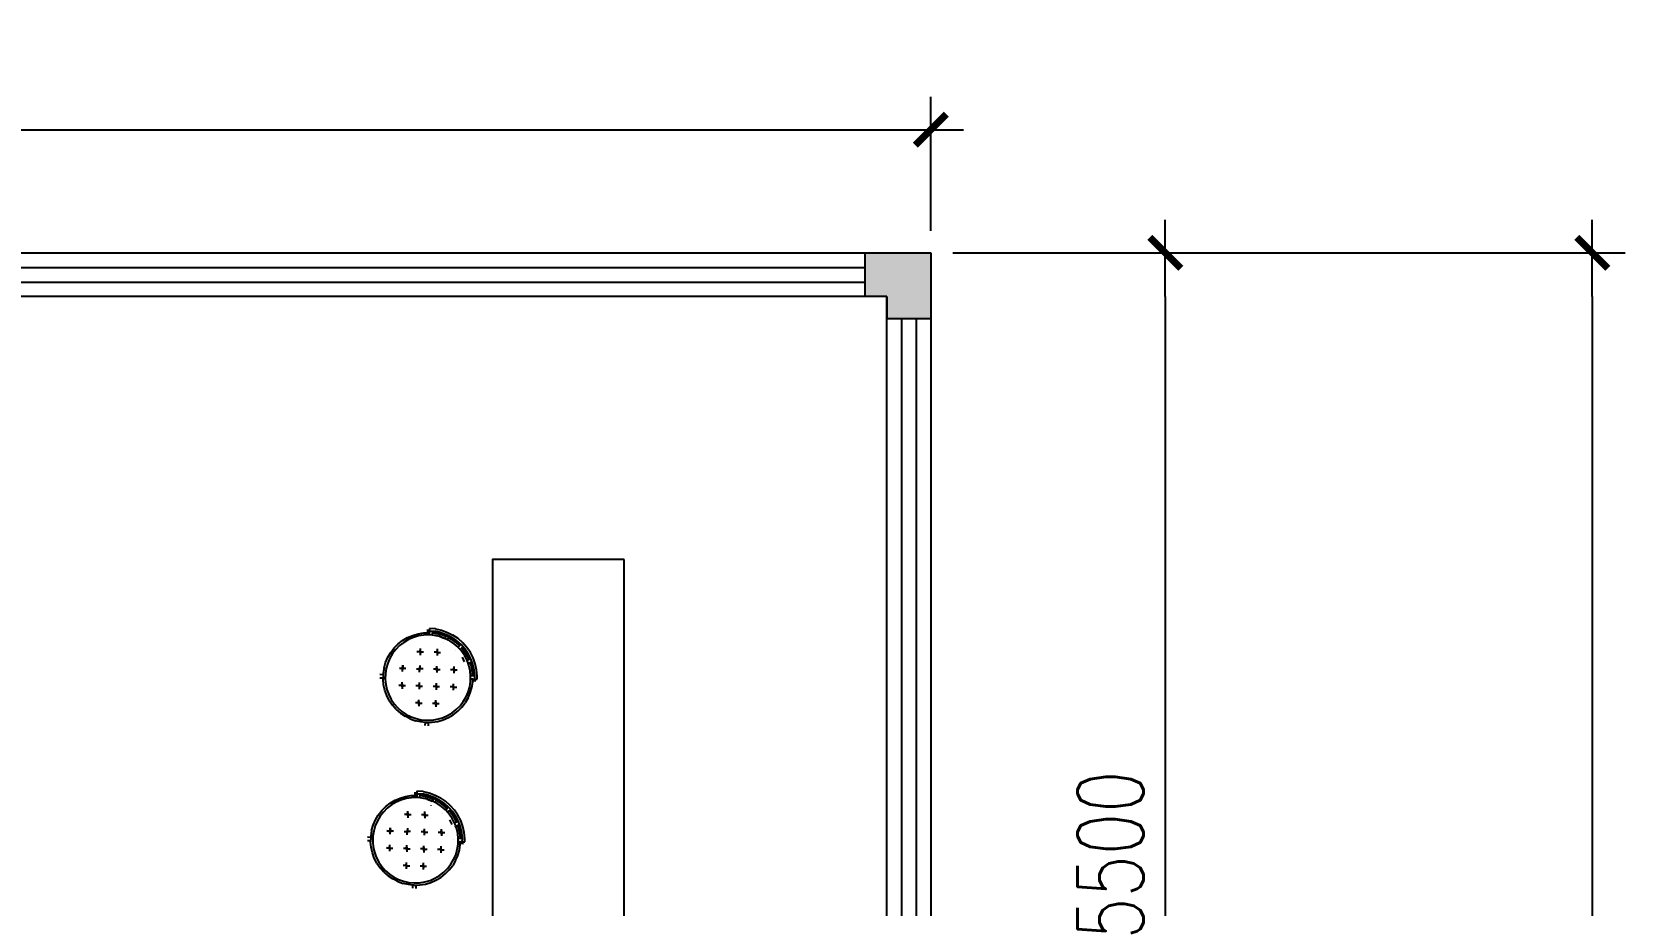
# Model space of a CAD drawing. Header units: millimetres. Extents: x -1966 to 205283, y -140015 to 7000.
# Drawn here: x 130923 to 138195, y -14818 to -10830 of the extents above; entities that cross this region are included whole.
import ezdxf

# ---------------------------------------------------------------- set-up
doc = ezdxf.new("R2010")
doc.units = ezdxf.units.MM
doc.header["$LTSCALE"] = 1000
doc.layers.add('草图平面 03', color=7, linetype='Continuous')
doc.styles.add('.WA_Romans', font='romans.shx', dxfattribs={"width": 0.75})
doc.dimstyles.new('ID-100', dxfattribs={"dimscale": 100, "dimtxt": 3, "dimasz": 2, "dimexe": 1.5, "dimexo": 1, "dimgap": 1, "dimtad": 1, "dimtoh": 1, "dimdec": 0, "dimzin": 3, "dimdsep": 46, "dimtxsty": '.WA_Romans', "dimblk": 'ID_tick', "dimcen": 0, "dimdle": 1.5, "dimclrd": 8, "dimclre": 8, "dimclrt": 256, "dimadec": 0, "dimazin": 0, "dimtfac": 0.075, "dimtdec": 0, "dimtix": 1, "dimtmove": 2, "dimatfit": 1, "dimfxl": 1, "dimtolj": 1, "dimtzin": 0, "dimlwd": -1, "dimlwe": -1, "dimarcsym": 0})

# ---------------------------------------------------------------- blocks, each defined once
blk = doc.blocks.new('ID_tick')
at = {"color": 0, "linetype": 'ByBlock'}
blk.add_line((-1, 0), (0.75, 0), dxfattribs=at)
blk.add_lwpolyline([(-0.354, -0.354, 0.16, 0.16, 0), (0.354, 0.354, 0.127, 0.127, 0)], format="xyseb", dxfattribs=at)
blk = doc.blocks.new('*D35')
at = {"color": 8, "transparency": 16777216}
for p, q in [((123325.8, -11739.3), (123325.8, -11127.1)), ((135025.8, -11739.3), (135025.8, -11127.1)), ((123525.8, -11277.1), (134825.8, -11277.1))]:
    blk.add_line(p, q, dxfattribs=at)
at = {"layer": 'Defpoints', "color": 0, "transparency": 16777216}
for p in [(135025.8, -11277.1), (123325.8, -11839.3), (135025.8, -11839.3)]:
    blk.add_point(p, dxfattribs=at)
at = {"color": 8, "transparency": 16777216, "xscale": 200, "yscale": 200, "zscale": 200, "rotation": 180}
blk.add_blockref('ID_tick', (123325.8, -11277.1), dxfattribs=at)
at = {"color": 8, "transparency": 16777216, "xscale": 200, "yscale": 200, "zscale": 200}
blk.add_blockref('ID_tick', (135025.8, -11277.1), dxfattribs=at)
at = {"transparency": 16777216, "insert": (129175.8, -11027.1), "char_height": 300, "attachment_point": 5, "style": '.WA_Romans'}
blk.add_mtext('\\A1;11700', dxfattribs=at)
blk = doc.blocks.new('*D36')
at = {"color": 8, "transparency": 16777216}
for p, q in [((135125.8, -11839.3), (138194.7, -11839.3)), ((138044.7, -12039.3), (138044.7, -25839.3)), ((135125.8, -26039.3), (138194.7, -26039.3))]:
    blk.add_line(p, q, dxfattribs=at)
at = {"layer": 'Defpoints', "color": 0, "transparency": 16777216}
for p in [(135025.8, -11839.3), (135025.8, -26039.3), (138044.7, -26039.3)]:
    blk.add_point(p, dxfattribs=at)
at = {"color": 8, "transparency": 16777216, "xscale": 200, "yscale": 200, "zscale": 200}
for p, rotation in [((138044.7, -11839.3), 90), ((138044.7, -26039.3), 270)]:
    blk.add_blockref('ID_tick', p, dxfattribs=dict(at, rotation=rotation))
at = {"transparency": 16777216, "insert": (137794.7, -18939.3), "char_height": 300, "attachment_point": 5, "rotation": 90, "style": '.WA_Romans'}
blk.add_mtext('\\A1;14200', dxfattribs=at)
blk = doc.blocks.new('*D43')
at = {"color": 8, "transparency": 16777216}
for p, q in [((135125.8, -11839.3), (136246, -11839.3)), ((136096, -12039.3), (136096, -17139.3)), ((135125.8, -17339.3), (136246, -17339.3))]:
    blk.add_line(p, q, dxfattribs=at)
at = {"layer": 'Defpoints', "color": 0, "transparency": 16777216}
for p in [(135025.8, -11839.3), (135025.8, -17339.3), (136096, -17339.3)]:
    blk.add_point(p, dxfattribs=at)
at = {"color": 8, "transparency": 16777216, "xscale": 200, "yscale": 200, "zscale": 200}
for p, rotation in [((136096, -11839.3), 90), ((136096, -17339.3), 270)]:
    blk.add_blockref('ID_tick', p, dxfattribs=dict(at, rotation=rotation))
at = {"transparency": 16777216, "insert": (135846, -14589.3), "char_height": 300, "attachment_point": 5, "rotation": 90, "style": '.WA_Romans'}
blk.add_mtext('\\A1;5500', dxfattribs=at)

msp = doc.modelspace()

# ---------------------------------------------------------------- hatches: boundary and pattern name
h = msp.add_hatch()
h.set_pattern_fill('ANGLE', color=256)
h.set_pattern_definition([(0, (9325.0154, 0), (0, 3.4925), [2.54, -0.9525]), (90, (9325.0154, 0), (-3.4925, 2e-16), [2.54, -0.9525])])
h.paths.add_polyline_path([(123206.5, -24253.5), (122249, -22238.5), (122120.2, -22433.5), (123025.8, -24339.3), (123833.6, -26039.3), (124060, -26039.3), (124060, -25839.3), (123960, -25839.3)])
h.paths.add_polyline_path([(125598.4, -17339.3), (130625.8, -17339.3), (130625.8, -17139.5), (125270.3, -17139.3, -0.296365), (125075.4, -20839.3), (125319.2, -20839.3), (127525.8, -20839.3), (127525.8, -20639.3), (125443.5, -20639.3, 0.242962)])
h.paths.add_polyline_path([(129125.8, -20639.3), (128425.8, -20639.3), (128425.8, -20839.3), (128925.8, -20839.3), (128925.8, -20939.3), (129125.8, -20939.3)])
h.paths.add_polyline_path([(135025.8, -17039.3), (134825.8, -17039.3), (134825.8, -17139.3), (133685.8, -17139.3), (133685.8, -17199.3), (133625.8, -17199.3), (133625.8, -17139.3), (131525.8, -17139.3), (131525.8, -17339.3), (135025.8, -17339.3)])
h.paths.add_polyline_path([(120990.7, -15281.6), (123425.7, -12039.3), (123325.8, -11839.3), (120307.4, -15858.4), (120363.5, -15941.2), (120419.5, -16024, -0.002425), (120446.9, -16005.7)])
h.paths.add_polyline_path([(123525.7, -11839.3), (123425.7, -11839.3), (123325.8, -11839.3), (123425.7, -12039.3), (123525.7, -12039.3)])
h.paths.add_polyline_path([(135025.8, -11839.3), (134725.8, -11839.3), (134725.8, -12039.3), (134825.8, -12039.3), (134825.8, -12139.3), (135025.8, -12139.3)])

# ---------------------------------------------------------------- linework, layer by layer
for p, q in [((134725.8, -12039.3), (134725.8, -11839.3)), ((134825.8, -12039.3), (134725.8, -12039.3)), ((134825.8, -12039.3), (134825.8, -12139.3)), ((134825.8, -12139.3), (135025.8, -12139.3)), ((132615.6, -13609.4), (132637.7, -13596.3)), ((132637.7, -13596.3), (132661.3, -13586)), ((132664.7, -13595.4), (132642.3, -13605.2)), ((132661.3, -13586), (132686, -13578.8)), ((132688.2, -13588.6), (132664.7, -13595.4)), ((132686, -13578.8), (132711.5, -13574.8)), ((132712.4, -13584.7), (132688.2, -13588.6)), ((132711.5, -13574.8), (132730, -13574.2)), ((132736.9, -13583.9), (132712.4, -13584.7)), ((132730, -13574.2), (132730, -13559.5)), ((132730, -13574.2), (132730.3, -13574.2)), ((132730.3, -13574.2), (132731, -13574.1)), ((132731, -13574.1), (132732.1, -13574.1)), ((132732.1, -13574.1), (132733.5, -13574)), ((132733.5, -13574), (132735, -13574)), ((132735, -13574), (132737.2, -13573.9)), ((132737.2, -13573.9), (132736.9, -13583.9)), ((132750.4, -13585.2), (132736.9, -13583.9)), ((132737.4, -13568.8), (132737.2, -13573.9)), ((132737.5, -13564.9), (132737.4, -13568.8)), ((132751.9, -13570.2), (132737.4, -13568.8)), ((132737.8, -13553.9), (132737.5, -13564.9)), ((132737.5, -13564.9), (132764.2, -13567.4)), ((132765.9, -13556.6), (132737.8, -13553.9)), ((132750.4, -13585.2), (132751.4, -13575.3)), ((132761.3, -13586.2), (132750.4, -13585.2)), ((132751.9, -13570.2), (132751.4, -13575.3)), ((132762.8, -13576.3), (132751.4, -13575.3)), ((132763.6, -13571.2), (132751.9, -13570.2)), ((132785.2, -13591.5), (132761.3, -13586.2)), ((132762.8, -13576.3), (132788, -13581.9)), ((132763.6, -13571.2), (132789.4, -13577)), ((132790.5, -13573.2), (132764.2, -13567.4)), ((132765.9, -13556.6), (132793.5, -13562.7)), ((132807.7, -13601.1), (132784.8, -13592.9)), ((132807.9, -13599.7), (132785.2, -13591.5)), ((132811.9, -13590.5), (132788, -13581.9)), ((132789.4, -13577), (132813.9, -13585.7)), ((132790.5, -13573.2), (132815.8, -13582.3)), ((132793.5, -13562.7), (132820.1, -13572.2)), ((132811.9, -13590.5), (132807.9, -13599.7)), ((132813.9, -13585.7), (132811.9, -13590.5)), ((132813.9, -13585.7), (132814.2, -13585.9)), ((132814.2, -13585.9), (132827, -13592.3)), ((132815.8, -13582.3), (132839.7, -13594.5)), ((132820.1, -13572.2), (132845.3, -13585)), ((132820.1, -13605.8), (132824.6, -13596.9)), ((132824.6, -13596.9), (132827, -13592.3)), ((132835.1, -13602.3), (132824.6, -13596.9)), ((132827, -13592.3), (132837.8, -13597.8)), ((132862, -13609.6), (132839.7, -13594.5)), ((132868.7, -13600.9), (132845.3, -13585)), ((132548.2, -13686), (132561.3, -13663.8)), ((132569.6, -13669.4), (132557.2, -13690.5)), ((132561.3, -13663.8), (132577.1, -13643.5)), ((132584.6, -13650.1), (132569.6, -13669.4)), ((132577.1, -13643.5), (132595.3, -13625.2)), ((132601.9, -13632.7), (132584.6, -13650.1)), ((132595.3, -13625.2), (132615.6, -13609.4)), ((132621.2, -13617.7), (132601.9, -13632.7)), ((132642.3, -13605.2), (132621.2, -13617.7)), ((132681.3, -13660.3), (132680.9, -13660.3)), ((132681.3, -13660.3), (132695, -13659.7)), ((132694.9, -13661.7), (132681.3, -13660.3)), ((132694.9, -13661.7), (132695.5, -13675.7)), ((132695, -13659.7), (132696.4, -13646.1)), ((132696.9, -13661.8), (132695.5, -13675.7)), ((132696.4, -13646.1), (132696.4, -13645.7)), ((132697, -13659.8), (132696.4, -13646.1)), ((132696.9, -13661.8), (132710.6, -13661.2)), ((132697, -13659.8), (132710.6, -13661.2)), ((132710.6, -13661.2), (132710.9, -13661.2)), ((132759.3, -13662.6), (132758.9, -13662.6)), ((132772.9, -13662), (132759.3, -13662.6)), ((132772.9, -13664), (132759.3, -13662.6)), ((132772.9, -13662), (132774.3, -13648.4)), ((132772.9, -13664), (132773.5, -13677.7)), ((132774.9, -13664.1), (132773.5, -13677.7)), ((132774.3, -13648.4), (132774.4, -13648.1)), ((132774.9, -13662.1), (132774.3, -13648.4)), ((132774.9, -13662.1), (132788.6, -13663.5)), ((132774.9, -13664.1), (132788.6, -13663.5)), ((132788.6, -13663.5), (132788.9, -13663.5)), ((132800.9, -13619.2), (132800.9, -13619.3)), ((132808.2, -13599.8), (132807.9, -13599.7)), ((132820.1, -13605.8), (132808.2, -13599.8)), ((132830.1, -13610.9), (132820.1, -13605.8)), ((132850.3, -13624.6), (132830.1, -13610.9)), ((132856.5, -13616.7), (132835.1, -13602.3)), ((132837.8, -13597.8), (132859.6, -13612.6)), ((132868.2, -13640.3), (132850.3, -13624.6)), ((132854.5, -13655.9), (132854.5, -13656)), ((132875.2, -13633.2), (132856.5, -13616.7)), ((132859.6, -13612.6), (132878.9, -13629.6)), ((132882.2, -13627.3), (132862, -13609.6)), ((132875.2, -13633.2), (132868.2, -13640.3)), ((132868.7, -13640.8), (132868.2, -13640.3)), ((132889.9, -13619.5), (132868.7, -13600.9)), ((132877.3, -13650.5), (132868.7, -13640.8)), ((132878.9, -13629.6), (132875.2, -13633.2)), ((132877.3, -13650.5), (132884.8, -13643.9)), ((132884.9, -13659.1), (132877.3, -13650.5)), ((132900, -13647.5), (132882.2, -13627.3)), ((132884.8, -13643.9), (132888.6, -13640.5)), ((132892.8, -13653), (132884.8, -13643.9)), ((132898.7, -13679.4), (132884.9, -13659.1)), ((132888.6, -13640.5), (132896.9, -13649.8)), ((132908.6, -13640.7), (132889.9, -13619.5)), ((132907.3, -13674.3), (132892.8, -13653)), ((132896.9, -13649.8), (132911.8, -13671.6)), ((132915.1, -13669.7), (132900, -13647.5)), ((132924.5, -13664.1), (132908.6, -13640.7)), ((132927.3, -13693.6), (132915.1, -13669.7)), ((132937.4, -13689.2), (132924.5, -13664.1)), ((132530.9, -13734.4), (132526.9, -13759.8)), ((132530.9, -13734.4), (132538, -13709.6)), ((132540.7, -13736.5), (132536.8, -13760.7)), ((132538, -13709.6), (132548.2, -13686)), ((132547.5, -13713), (132540.7, -13736.5)), ((132557.2, -13690.5), (132547.5, -13713)), ((132600.6, -13735.9), (132601, -13735.9)), ((132601, -13735.9), (132614.7, -13735.3)), ((132614.6, -13737.3), (132601, -13735.9)), ((132615.2, -13751), (132614.6, -13737.3)), ((132614.7, -13735.3), (132616.1, -13721.7)), ((132615.2, -13751), (132616.6, -13737.4)), ((132616.1, -13721.3), (132616.1, -13721.7)), ((132616.1, -13721.7), (132616.7, -13735.4)), ((132630.3, -13736.8), (132616.6, -13737.4)), ((132616.7, -13735.4), (132630.3, -13736.8)), ((132630.3, -13736.8), (132630.6, -13736.8)), ((132678.6, -13738.2), (132678.9, -13738.2)), ((132678.9, -13738.2), (132692.6, -13737.7)), ((132678.9, -13738.2), (132692.6, -13739.7)), ((132694, -13724), (132692.6, -13737.7)), ((132693.1, -13753.3), (132692.6, -13739.7)), ((132693.1, -13753.3), (132694.6, -13739.7)), ((132694, -13724), (132694, -13723.7)), ((132694, -13724), (132694.6, -13737.7)), ((132708.2, -13739.1), (132694.6, -13737.7)), ((132708.2, -13739.1), (132694.6, -13739.7)), ((132708.6, -13739.1), (132708.2, -13739.1)), ((132756.9, -13740.6), (132756.6, -13740.6)), ((132770.6, -13740), (132756.9, -13740.6)), ((132770.5, -13742), (132756.9, -13740.6)), ((132770.5, -13742), (132771.1, -13755.7)), ((132770.6, -13740), (132772, -13726.4)), ((132772.5, -13742.1), (132771.1, -13755.7)), ((132772, -13726.4), (132772, -13726)), ((132772.6, -13740.1), (132772, -13726.4)), ((132772.5, -13742.1), (132786.2, -13741.5)), ((132772.6, -13740.1), (132786.2, -13741.5)), ((132773.5, -13677.7), (132773.5, -13678.1)), ((132786.2, -13741.5), (132786.5, -13741.5)), ((132848.5, -13742.4), (132834.9, -13743)), ((132848.5, -13742.4), (132850, -13728.7)), ((132850, -13728.7), (132850, -13728.4)), ((132850.5, -13742.4), (132850, -13728.7)), ((132850.5, -13742.4), (132864.2, -13743.8)), ((132898.5, -13706.1), (132888.1, -13685.7)), ((132890.9, -13709.7), (132890.9, -13709.7)), ((132909.4, -13700.3), (132898.7, -13679.4)), ((132918.6, -13696.2), (132907.3, -13674.3)), ((132918.6, -13696.2), (132909.4, -13700.3)), ((132909.9, -13701.2), (132909.4, -13700.3)), ((132914.2, -13713), (132909.9, -13701.2)), ((132911.8, -13671.6), (132923.3, -13694.2)), ((132914.2, -13713), (132923.5, -13709.6)), ((132918.2, -13724.2), (132914.2, -13713)), ((132923.6, -13748.1), (132918.2, -13724.2)), ((132923.3, -13694.2), (132918.6, -13696.2)), ((132923.5, -13709.6), (132928.4, -13707.9)), ((132927.8, -13721.4), (132923.5, -13709.6)), ((132936.5, -13718.9), (132927.3, -13693.6)), ((132933.4, -13746.5), (132927.8, -13721.4)), ((132928.4, -13707.9), (132932.7, -13720)), ((132932.7, -13720), (132938.5, -13745.7)), ((132942.4, -13745.1), (132936.5, -13718.9)), ((132947, -13715.8), (132937.4, -13689.2)), ((132953.2, -13743.4), (132947, -13715.8)), ((132511.6, -13779.9), (132526.3, -13779.8)), ((132526.7, -13765.5), (132512, -13764.6)), ((132526.3, -13779.8), (132526.1, -13785.5)), ((132528.6, -13811.1), (132526.1, -13785.5)), ((132526.4, -13776.3), (132526.3, -13777.7)), ((132526.3, -13777.7), (132526.3, -13778.8)), ((132526.3, -13778.8), (132526.3, -13779.6)), ((132526.3, -13779.6), (132526.3, -13779.8)), ((132526.6, -13770.5), (132526.4, -13774.8)), ((132526.4, -13774.8), (132526.4, -13776.3)), ((132526.7, -13767.6), (132526.6, -13769)), ((132526.6, -13769), (132526.6, -13770.5)), ((132526.9, -13759.8), (132526.7, -13765.5)), ((132526.7, -13765.5), (132526.7, -13765.8)), ((132526.7, -13765.8), (132526.7, -13766.5)), ((132526.7, -13766.5), (132526.7, -13767.6)), ((132534.2, -13836.3), (132528.6, -13811.1)), ((132536.8, -13760.7), (132536.1, -13785.2)), ((132536.1, -13785.2), (132538.4, -13809.6)), ((132538.4, -13809.6), (132543.8, -13833.5)), ((132598.3, -13813.8), (132598.6, -13813.9)), ((132598.6, -13813.9), (132612.3, -13813.3)), ((132612.2, -13815.3), (132598.6, -13813.9)), ((132612.2, -13815.3), (132612.8, -13828.9)), ((132612.3, -13813.3), (132613.7, -13799.6)), ((132614.2, -13815.3), (132612.8, -13828.9)), ((132613.7, -13799.6), (132613.7, -13799.3)), ((132614.3, -13813.3), (132613.7, -13799.6)), ((132614.2, -13815.3), (132627.9, -13814.7)), ((132614.3, -13813.3), (132627.9, -13814.7)), ((132615.2, -13751), (132615.2, -13751.3)), ((132627.9, -13814.7), (132628.3, -13814.7)), ((132690.3, -13815.6), (132691.7, -13802)), ((132691.7, -13802), (132691.7, -13801.7)), ((132692.3, -13815.7), (132691.7, -13802)), ((132693.1, -13753.7), (132693.1, -13753.3)), ((132768.2, -13818), (132769.6, -13804.4)), ((132769.6, -13804.4), (132769.6, -13804)), ((132770.2, -13818), (132769.6, -13804.4)), ((132771.1, -13755.7), (132771.1, -13756)), ((132834.9, -13743), (132834.5, -13742.9)), ((132848.5, -13744.4), (132834.9, -13743)), ((132846.2, -13820.3), (132847.6, -13806.7)), ((132847.6, -13806.7), (132847.6, -13806.4)), ((132848.2, -13820.4), (132847.6, -13806.7)), ((132848.5, -13744.4), (132849.1, -13758)), ((132850.5, -13744.4), (132849.1, -13758)), ((132849.1, -13758), (132849.1, -13758.4)), ((132850.5, -13744.4), (132864.2, -13743.8)), ((132864.2, -13743.8), (132864.5, -13743.8)), ((132905.1, -13773.2), (132905.1, -13773.1)), ((132921.4, -13821.1), (132925.2, -13796.9)), ((132925.8, -13771.1), (132923.6, -13748.1)), ((132925.2, -13796.9), (132925.5, -13784.7)), ((132925.5, -13784.7), (132925.9, -13772.5)), ((132925.5, -13784.7), (132935.5, -13785)), ((132935.8, -13770.7), (132925.8, -13771.1)), ((132925.9, -13772.5), (132925.8, -13771.1)), ((132931.1, -13823.3), (132935.1, -13797.9)), ((132935.8, -13770.7), (132933.4, -13746.5)), ((132935.1, -13797.9), (132935.3, -13792.2)), ((132935.3, -13791.2), (132935.4, -13790.1)), ((132935.3, -13791.9), (132935.3, -13791.2)), ((132935.3, -13792.2), (132935.3, -13791.9)), ((132935.3, -13792.2), (132950, -13793.1)), ((132935.4, -13787.2), (132935.5, -13785)), ((132935.4, -13788.7), (132935.4, -13787.2)), ((132935.4, -13790.1), (132935.4, -13788.7)), ((132935.5, -13785), (132944.5, -13785.3)), ((132940.9, -13770.5), (132935.8, -13770.7)), ((132938.5, -13745.7), (132940.9, -13770.5)), ((132944.9, -13771.9), (132942.4, -13745.1)), ((132944.5, -13785.3), (132944.9, -13771.9)), ((132944.5, -13785.3), (132955.5, -13785.6)), ((132955.9, -13771.5), (132953.2, -13743.4)), ((132955.5, -13785.6), (132955.9, -13771.5)), ((132543, -13860.5), (132534.2, -13836.3)), ((132554.7, -13883.4), (132543, -13860.5)), ((132543.8, -13833.5), (132552.1, -13856.5)), ((132552.1, -13856.5), (132563.3, -13878.3)), ((132554.7, -13883.4), (132569.2, -13904.7)), ((132563.3, -13878.3), (132577.1, -13898.5)), ((132612.8, -13828.9), (132612.8, -13829.3)), ((132675.9, -13816.2), (132676.2, -13816.2)), ((132676.6, -13816.2), (132676.2, -13816.2)), ((132690.3, -13815.6), (132676.6, -13816.2)), ((132690.2, -13817.6), (132676.6, -13816.2)), ((132688.6, -13893.6), (132690, -13880)), ((132690, -13880), (132690, -13879.6)), ((132690.6, -13893.7), (132690, -13880)), ((132690.2, -13817.6), (132690.8, -13831.3)), ((132692.2, -13817.7), (132690.8, -13831.3)), ((132690.8, -13831.3), (132690.8, -13831.6)), ((132690.8, -13832), (132690.8, -13831.6)), ((132692.2, -13817.7), (132705.9, -13817.1)), ((132692.3, -13815.7), (132705.9, -13817.1)), ((132705.9, -13817.1), (132706.2, -13817.1)), ((132754.5, -13818.6), (132754.2, -13818.6)), ((132768.2, -13818), (132754.5, -13818.6)), ((132768.2, -13820), (132754.5, -13818.6)), ((132765.9, -13895.9), (132767.3, -13882.3)), ((132767.3, -13882.3), (132767.3, -13882)), ((132767.9, -13896), (132767.3, -13882.3)), ((132768.2, -13820), (132768.8, -13833.7)), ((132768.8, -13833.7), (132768.7, -13834)), ((132770.2, -13820), (132768.8, -13833.7)), ((132770.2, -13818), (132783.8, -13819.4)), ((132770.2, -13820), (132783.8, -13819.4)), ((132783.8, -13819.4), (132784.2, -13819.5)), ((132832.5, -13820.9), (132832.2, -13820.9)), ((132846.2, -13820.3), (132832.5, -13820.9)), ((132846.1, -13822.3), (132832.5, -13820.9)), ((132846.1, -13822.3), (132846.7, -13836)), ((132848.1, -13822.4), (132846.7, -13836)), ((132846.7, -13836), (132846.7, -13836.4)), ((132848.1, -13822.4), (132861.8, -13821.8)), ((132848.2, -13820.4), (132861.8, -13821.8)), ((132861.8, -13821.8), (132862.2, -13821.8)), ((132892.4, -13888.2), (132904.9, -13867.2)), ((132913.8, -13871.7), (132900.7, -13893.9)), ((132904.9, -13867.2), (132914.6, -13844.7)), ((132913.8, -13871.7), (132924, -13848)), ((132914.6, -13844.7), (132921.4, -13821.1)), ((132924, -13848), (132931.1, -13823.3)), ((132586.2, -13924), (132569.2, -13904.7)), ((132577.1, -13898.5), (132593.3, -13916.9)), ((132586.2, -13924), (132605.6, -13941)), ((132593.3, -13916.9), (132611.7, -13933.1)), ((132605.6, -13941), (132626.9, -13955.4)), ((132611.7, -13933.1), (132631.9, -13946.8)), ((132649.8, -13967.1), (132626.9, -13955.4)), ((132631.9, -13946.8), (132653.8, -13957.9)), ((132653.8, -13957.9), (132676.8, -13966.2)), ((132674.9, -13894.2), (132674.6, -13894.2)), ((132688.6, -13893.6), (132674.9, -13894.2)), ((132688.6, -13895.6), (132674.9, -13894.2)), ((132688.6, -13895.6), (132689.1, -13909.3)), ((132690.6, -13895.7), (132689.1, -13909.3)), ((132689.1, -13909.3), (132689.1, -13909.6)), ((132690.6, -13893.7), (132704.2, -13895.1)), ((132690.6, -13895.7), (132704.2, -13895.1)), ((132704.2, -13895.1), (132704.6, -13895.1)), ((132752.2, -13896.5), (132751.8, -13896.5)), ((132765.9, -13895.9), (132752.2, -13896.5)), ((132765.8, -13897.9), (132752.2, -13896.5)), ((132765.8, -13897.9), (132766.4, -13911.6)), ((132767.8, -13898), (132766.4, -13911.6)), ((132766.4, -13911.6), (132766.4, -13912)), ((132767.8, -13898), (132781.5, -13897.4)), ((132767.9, -13896), (132781.5, -13897.4)), ((132781.5, -13897.4), (132781.8, -13897.4)), ((132797.3, -13962.2), (132819.7, -13952.5)), ((132819.7, -13952.5), (132840.8, -13940)), ((132824.3, -13961.4), (132846.4, -13948.2)), ((132840.8, -13940), (132860.1, -13924.9)), ((132846.4, -13948.2), (132866.8, -13932.4)), ((132860.1, -13924.9), (132877.4, -13907.6)), ((132866.8, -13932.4), (132884.9, -13914.2)), ((132877.4, -13907.6), (132892.4, -13888.2)), ((132884.9, -13914.2), (132900.7, -13893.9)), ((132649.8, -13967.1), (132674, -13975.8)), ((132699.2, -13981.3), (132674, -13975.8)), ((132676.8, -13966.2), (132700.7, -13971.5)), ((132717.7, -13983.1), (132699.2, -13981.3)), ((132700.7, -13971.5), (132725.1, -13973.7)), ((132717.7, -13983.1), (132716.7, -13997.8)), ((132717.9, -13983.1), (132717.7, -13983.1)), ((132718.6, -13983.2), (132717.9, -13983.1)), ((132719.7, -13983.3), (132718.6, -13983.2)), ((132721.1, -13983.4), (132719.7, -13983.3)), ((132722.7, -13983.5), (132721.1, -13983.4)), ((132724.8, -13983.7), (132722.7, -13983.5)), ((132724.8, -13983.7), (132727, -13983.7)), ((132725.1, -13973.7), (132749.6, -13972.9)), ((132727, -13983.7), (132728.5, -13983.6)), ((132728.5, -13983.6), (132729.9, -13983.6)), ((132729.9, -13983.6), (132731, -13983.5)), ((132731, -13983.5), (132731.7, -13983.5)), ((132731.7, -13983.5), (132732, -13983.5)), ((132732, -13983.5), (132750.5, -13982.9)), ((132732, -13983.5), (132732, -13998.2)), ((132749.6, -13972.9), (132773.8, -13969.1)), ((132750.5, -13982.9), (132776, -13978.8)), ((132773.8, -13969.1), (132797.3, -13962.2)), ((132776, -13978.8), (132800.7, -13971.6)), ((132800.7, -13971.6), (132824.3, -13961.4)), ((132604.5, -14328.7), (132629.2, -14321.5)), ((132629.2, -14321.5), (132654.6, -14317.4)), ((132654.6, -14317.4), (132673.2, -14316.8)), ((132673.2, -14316.8), (132673.1, -14302.1)), ((132673.2, -14316.8), (132673.4, -14316.8)), ((132673.4, -14316.8), (132674.1, -14316.8)), ((132674.1, -14316.8), (132675.2, -14316.8)), ((132675.2, -14316.8), (132676.6, -14316.7)), ((132676.6, -14316.7), (132678.2, -14316.7)), ((132678.2, -14316.7), (132680.3, -14316.6)), ((132680.3, -14316.6), (132680, -14326.6)), ((132680.5, -14311.4), (132680.3, -14316.6)), ((132680.6, -14307.6), (132680.5, -14311.4)), ((132695.1, -14312.8), (132680.5, -14311.4)), ((132680.9, -14296.6), (132680.6, -14307.6)), ((132680.6, -14307.6), (132707.4, -14310.1)), ((132709.1, -14299.2), (132680.9, -14296.6)), ((132693.6, -14327.8), (132694.6, -14317.9)), ((132695.1, -14312.8), (132694.6, -14317.9)), ((132706, -14319), (132694.6, -14317.9)), ((132706.8, -14313.9), (132695.1, -14312.8)), ((132706, -14319), (132731.1, -14324.6)), ((132706.8, -14313.9), (132732.5, -14319.6)), ((132733.6, -14315.9), (132707.4, -14310.1)), ((132709.1, -14299.2), (132736.7, -14305.4)), ((132732.5, -14319.6), (132757, -14328.4)), ((132733.6, -14315.9), (132758.9, -14325)), ((132736.7, -14305.4), (132763.2, -14314.9)), ((132763.2, -14314.9), (132788.4, -14327.7)), ((132504.4, -14406.5), (132520.2, -14386.1)), ((132527.7, -14392.7), (132512.7, -14412.1)), ((132520.2, -14386.1), (132538.4, -14367.9)), ((132545, -14375.4), (132527.7, -14392.7)), ((132538.4, -14367.9), (132558.7, -14352.1)), ((132564.3, -14360.3), (132545, -14375.4)), ((132558.7, -14352.1), (132580.8, -14339)), ((132585.4, -14347.9), (132564.3, -14360.3)), ((132580.8, -14339), (132604.5, -14328.7)), ((132607.9, -14338.1), (132585.4, -14347.9)), ((132631.4, -14331.2), (132607.9, -14338.1)), ((132655.6, -14327.4), (132631.4, -14331.2)), ((132638.1, -14402.4), (132639.5, -14388.7)), ((132639.5, -14388.7), (132639.5, -14388.4)), ((132640.1, -14402.4), (132639.5, -14388.7)), ((132680, -14326.6), (132655.6, -14327.4)), ((132693.6, -14327.8), (132680, -14326.6)), ((132704.4, -14328.9), (132693.6, -14327.8)), ((132728.3, -14334.2), (132704.4, -14328.9)), ((132716.1, -14404.7), (132717.5, -14391.1)), ((132717.5, -14391.1), (132717.5, -14390.7)), ((132718.1, -14404.8), (132717.5, -14391.1)), ((132750.8, -14343.8), (132727.9, -14335.6)), ((132751, -14342.3), (132728.3, -14334.2)), ((132755, -14333.1), (132731.1, -14324.6)), ((132744, -14361.8), (132744, -14362)), ((132755, -14333.1), (132751, -14342.3)), ((132751.4, -14342.4), (132751, -14342.3)), ((132763.2, -14348.4), (132751.4, -14342.4)), ((132757, -14328.4), (132755, -14333.1)), ((132757, -14328.4), (132757.4, -14328.5)), ((132757.4, -14328.5), (132770.1, -14335)), ((132758.9, -14325), (132782.9, -14337.1)), ((132763.2, -14348.4), (132767.8, -14339.6)), ((132773.2, -14353.5), (132763.2, -14348.4)), ((132767.8, -14339.6), (132770.1, -14335)), ((132778.3, -14344.9), (132767.8, -14339.6)), ((132770.1, -14335), (132780.9, -14340.5)), ((132793.5, -14367.3), (132773.2, -14353.5)), ((132799.6, -14359.4), (132778.3, -14344.9)), ((132780.9, -14340.5), (132802.7, -14355.3)), ((132805.1, -14352.2), (132782.9, -14337.1)), ((132811.8, -14343.5), (132788.4, -14327.7)), ((132811.3, -14383), (132793.5, -14367.3)), ((132818.4, -14375.9), (132799.6, -14359.4)), ((132802.7, -14355.3), (132822, -14372.2)), ((132825.3, -14370), (132805.1, -14352.2)), ((132818.4, -14375.9), (132811.3, -14383)), ((132811.9, -14383.4), (132811.3, -14383)), ((132833, -14362.2), (132811.8, -14343.5)), ((132820.4, -14393.1), (132811.9, -14383.4)), ((132822, -14372.2), (132818.4, -14375.9)), ((132820.4, -14393.1), (132827.9, -14386.5)), ((132828.1, -14401.8), (132820.4, -14393.1)), ((132843.1, -14390.1), (132825.3, -14370)), ((132827.9, -14386.5), (132831.8, -14383.2)), ((132836, -14395.7), (132827.9, -14386.5)), ((132831.8, -14383.2), (132840, -14392.5)), ((132851.8, -14383.4), (132833, -14362.2)), ((132850.5, -14416.9), (132836, -14395.7)), ((132840, -14392.5), (132854.9, -14414.3)), ((132858.2, -14412.3), (132843.1, -14390.1)), ((132867.7, -14406.7), (132851.8, -14383.4)), ((132474, -14477), (132481.2, -14452.3)), ((132481.2, -14452.3), (132491.4, -14428.6)), ((132490.6, -14455.7), (132483.8, -14479.2)), ((132500.3, -14433.2), (132490.6, -14455.7)), ((132491.4, -14428.6), (132504.4, -14406.5)), ((132512.7, -14412.1), (132500.3, -14433.2)), ((132557.8, -14478), (132559.2, -14464.3)), ((132559.2, -14464), (132559.2, -14464.3)), ((132559.2, -14464.3), (132559.8, -14478)), ((132624.4, -14402.9), (132624.1, -14402.9)), ((132624.4, -14402.9), (132638.1, -14402.4)), ((132638, -14404.4), (132624.4, -14402.9)), ((132637.2, -14466.7), (132635.7, -14480.3)), ((132637.2, -14466.7), (132637.2, -14466.4)), ((132637.2, -14466.7), (132637.7, -14480.4)), ((132638, -14404.4), (132638.6, -14418.4)), ((132640, -14404.4), (132638.6, -14418.4)), ((132640, -14404.4), (132653.7, -14403.8)), ((132640.1, -14402.4), (132653.7, -14403.8)), ((132653.7, -14403.8), (132654.1, -14403.8)), ((132702.4, -14405.3), (132702, -14405.3)), ((132716.1, -14404.7), (132702.4, -14405.3)), ((132716, -14406.7), (132702.4, -14405.3)), ((132713.7, -14482.7), (132715.1, -14469.1)), ((132715.1, -14469.1), (132715.1, -14468.7)), ((132715.7, -14482.7), (132715.1, -14469.1)), ((132716, -14406.7), (132716.6, -14420.4)), ((132718, -14406.8), (132716.6, -14420.4)), ((132716.6, -14420.4), (132716.6, -14420.7)), ((132718, -14406.8), (132731.7, -14406.2)), ((132718.1, -14404.8), (132731.7, -14406.2)), ((132731.7, -14406.2), (132732, -14406.2)), ((132797.7, -14398.6), (132797.6, -14398.6)), ((132841.9, -14422), (132828.1, -14401.8)), ((132841.6, -14448.8), (132831.2, -14428.4)), ((132834.1, -14452.4), (132834.1, -14452.4)), ((132852.5, -14442.9), (132841.9, -14422)), ((132861.7, -14438.9), (132850.5, -14416.9)), ((132861.7, -14438.9), (132852.5, -14442.9)), ((132853, -14443.8), (132852.5, -14442.9)), ((132857.3, -14455.7), (132853, -14443.8)), ((132854.9, -14414.3), (132866.4, -14436.8)), ((132857.3, -14455.7), (132866.7, -14452.3)), ((132861.3, -14466.9), (132857.3, -14455.7)), ((132870.5, -14436.3), (132858.2, -14412.3)), ((132866.7, -14490.8), (132861.3, -14466.9)), ((132866.4, -14436.8), (132861.7, -14438.9)), ((132866.7, -14452.3), (132871.5, -14450.6)), ((132870.9, -14464.1), (132866.7, -14452.3)), ((132880.5, -14431.9), (132867.7, -14406.7)), ((132879.6, -14461.5), (132870.5, -14436.3)), ((132876.6, -14489.2), (132870.9, -14464.1)), ((132871.5, -14450.6), (132875.9, -14462.6)), ((132875.9, -14462.6), (132881.7, -14488.4)), ((132885.5, -14487.8), (132879.6, -14461.5)), ((132890.1, -14458.5), (132880.5, -14431.9)), ((132896.3, -14486), (132890.1, -14458.5)), ((132454.7, -14522.5), (132469.4, -14522.5)), ((132469.9, -14508.2), (132455.2, -14507.2)), ((132469.4, -14522.5), (132469.2, -14528.2)), ((132471.7, -14553.8), (132469.2, -14528.2)), ((132469.5, -14520.4), (132469.4, -14521.5)), ((132469.4, -14521.5), (132469.4, -14522.2)), ((132469.4, -14522.2), (132469.4, -14522.5)), ((132469.6, -14517.5), (132469.5, -14519)), ((132469.5, -14519), (132469.5, -14520.4)), ((132469.7, -14513.2), (132469.6, -14517.5)), ((132469.8, -14510.2), (132469.7, -14511.6)), ((132469.7, -14511.6), (132469.7, -14513.2)), ((132469.9, -14508.2), (132469.8, -14508.4)), ((132469.8, -14508.4), (132469.8, -14509.1)), ((132469.8, -14509.1), (132469.8, -14510.2)), ((132470, -14502.4), (132469.9, -14508.2)), ((132474, -14477), (132470, -14502.4)), ((132480, -14503.4), (132479.2, -14527.9)), ((132479.2, -14527.9), (132481.6, -14552.2)), ((132483.8, -14479.2), (132480, -14503.4)), ((132543.8, -14478.5), (132544.1, -14478.5)), ((132544.1, -14478.5), (132557.8, -14478)), ((132557.7, -14480), (132544.1, -14478.5)), ((132555.4, -14555.9), (132556.8, -14542.3)), ((132556.8, -14542.3), (132556.9, -14542)), ((132557.4, -14556), (132556.8, -14542.3)), ((132558.3, -14493.6), (132557.7, -14480)), ((132558.3, -14493.6), (132559.7, -14480)), ((132558.3, -14493.6), (132558.3, -14494)), ((132573.4, -14479.4), (132559.7, -14480)), ((132559.8, -14478), (132573.4, -14479.4)), ((132573.4, -14479.4), (132573.7, -14479.4)), ((132621.7, -14480.9), (132622.1, -14480.9)), ((132622.1, -14480.9), (132635.7, -14480.3)), ((132622.1, -14480.9), (132635.7, -14482.3)), ((132636.3, -14496), (132635.7, -14482.3)), ((132636.3, -14496), (132637.7, -14482.4)), ((132636.3, -14496.3), (132636.3, -14496)), ((132651.4, -14481.8), (132637.7, -14480.4)), ((132651.4, -14481.8), (132637.7, -14482.4)), ((132651.7, -14481.8), (132651.4, -14481.8)), ((132700, -14483.3), (132699.7, -14483.2)), ((132713.7, -14482.7), (132700, -14483.3)), ((132713.7, -14484.7), (132700, -14483.3)), ((132713.7, -14484.7), (132714.2, -14498.4)), ((132715.7, -14484.7), (132714.2, -14498.4)), ((132714.2, -14498.4), (132714.2, -14498.7)), ((132715.7, -14482.7), (132729.3, -14484.1)), ((132715.7, -14484.7), (132729.3, -14484.1)), ((132729.3, -14484.1), (132729.7, -14484.2)), ((132778, -14485.6), (132777.7, -14485.6)), ((132791.7, -14485), (132778, -14485.6)), ((132791.6, -14487), (132778, -14485.6)), ((132791.6, -14487), (132792.2, -14500.7)), ((132791.7, -14485), (132793.1, -14471.4)), ((132793.6, -14487.1), (132792.2, -14500.7)), ((132792.2, -14500.7), (132792.2, -14501.1)), ((132793.1, -14471.4), (132793.1, -14471.1)), ((132793.7, -14485.1), (132793.1, -14471.4)), ((132793.6, -14487.1), (132807.3, -14486.5)), ((132793.7, -14485.1), (132807.3, -14486.5)), ((132807.3, -14486.5), (132807.6, -14486.5)), ((132848.3, -14515.8), (132848.3, -14515.8)), ((132864.5, -14563.8), (132868.3, -14539.6)), ((132868.9, -14513.8), (132866.7, -14490.8)), ((132868.3, -14539.6), (132868.7, -14527.4)), ((132868.7, -14527.4), (132869, -14515.1)), ((132868.7, -14527.4), (132878.6, -14527.7)), ((132878.9, -14513.4), (132868.9, -14513.8)), ((132869, -14515.1), (132868.9, -14513.8)), ((132874.3, -14566), (132878.3, -14540.5)), ((132878.9, -14513.4), (132876.6, -14489.2)), ((132878.3, -14540.5), (132878.4, -14534.8)), ((132878.4, -14534.6), (132878.5, -14533.9)), ((132878.4, -14534.8), (132878.4, -14534.6)), ((132878.4, -14534.8), (132893.1, -14535.8)), ((132878.5, -14531.4), (132878.6, -14529.8)), ((132878.5, -14532.8), (132878.5, -14531.4)), ((132878.5, -14533.9), (132878.5, -14532.8)), ((132878.6, -14527.7), (132887.6, -14527.9)), ((132878.6, -14529.8), (132878.6, -14527.7)), ((132884, -14513.2), (132878.9, -14513.4)), ((132881.7, -14488.4), (132884, -14513.2)), ((132888, -14514.5), (132885.5, -14487.8)), ((132887.6, -14527.9), (132888, -14514.5)), ((132887.6, -14527.9), (132898.6, -14528.3)), ((132899, -14514.2), (132896.3, -14486)), ((132898.6, -14528.3), (132899, -14514.2)), ((132477.3, -14578.9), (132471.7, -14553.8)), ((132486.1, -14603.1), (132477.3, -14578.9)), ((132481.6, -14552.2), (132486.9, -14576.1)), ((132497.8, -14626.1), (132486.1, -14603.1)), ((132486.9, -14576.1), (132495.3, -14599.2)), ((132495.3, -14599.2), (132506.4, -14621)), ((132541.4, -14556.5), (132541.7, -14556.5)), ((132541.7, -14556.5), (132555.4, -14555.9)), ((132555.4, -14557.9), (132541.7, -14556.5)), ((132555.4, -14557.9), (132556, -14571.6)), ((132556, -14571.6), (132555.9, -14571.9)), ((132557.4, -14558), (132556, -14571.6)), ((132557.4, -14556), (132571, -14557.4)), ((132557.4, -14558), (132571, -14557.4)), ((132571, -14557.4), (132571.4, -14557.4)), ((132619, -14558.8), (132619.4, -14558.9)), ((132619.7, -14558.9), (132619.4, -14558.9)), ((132633.4, -14558.3), (132619.7, -14558.9)), ((132633.3, -14560.3), (132619.7, -14558.9)), ((132633.3, -14560.3), (132633.9, -14574)), ((132633.4, -14558.3), (132634.8, -14544.7)), ((132635.3, -14560.3), (132633.9, -14574)), ((132633.9, -14574), (132633.9, -14574.3)), ((132633.9, -14574.6), (132633.9, -14574.3)), ((132634.8, -14544.7), (132634.8, -14544.3)), ((132635.4, -14558.3), (132634.8, -14544.7)), ((132635.3, -14560.3), (132649, -14559.8)), ((132635.4, -14558.3), (132649, -14559.8)), ((132649, -14559.8), (132649.4, -14559.8)), ((132697.7, -14561.2), (132697.3, -14561.2)), ((132711.4, -14560.6), (132697.7, -14561.2)), ((132711.3, -14562.6), (132697.7, -14561.2)), ((132711.3, -14562.6), (132711.9, -14576.3)), ((132711.4, -14560.6), (132712.8, -14547)), ((132713.3, -14562.7), (132711.9, -14576.3)), ((132711.9, -14576.3), (132711.9, -14576.7)), ((132712.8, -14547), (132712.8, -14546.7)), ((132713.4, -14560.7), (132712.8, -14547)), ((132713.3, -14562.7), (132727, -14562.1)), ((132713.4, -14560.7), (132727, -14562.1)), ((132727, -14562.1), (132727.3, -14562.1)), ((132775.6, -14563.6), (132775.3, -14563.6)), ((132789.3, -14563), (132775.6, -14563.6)), ((132789.3, -14565), (132775.6, -14563.6)), ((132789.3, -14563), (132790.7, -14549.4)), ((132789.3, -14565), (132789.8, -14578.7)), ((132791.3, -14565.1), (132789.8, -14578.7)), ((132789.8, -14578.7), (132789.8, -14579)), ((132790.7, -14549.4), (132790.7, -14549)), ((132791.3, -14563.1), (132790.7, -14549.4)), ((132791.3, -14563.1), (132804.9, -14564.5)), ((132791.3, -14565.1), (132804.9, -14564.5)), ((132804.9, -14564.5), (132805.3, -14564.5)), ((132835.6, -14630.9), (132848, -14609.8)), ((132856.9, -14614.3), (132843.8, -14636.5)), ((132848, -14609.8), (132857.7, -14587.3)), ((132856.9, -14614.3), (132867.1, -14590.7)), ((132857.7, -14587.3), (132864.5, -14563.8)), ((132867.1, -14590.7), (132874.3, -14566)), ((132497.8, -14626.1), (132512.3, -14647.3)), ((132506.4, -14621), (132520.2, -14641.2)), ((132529.4, -14666.6), (132512.3, -14647.3)), ((132520.2, -14641.2), (132536.4, -14659.5)), ((132529.4, -14666.6), (132548.7, -14683.6)), ((132536.4, -14659.5), (132554.8, -14675.7)), ((132548.7, -14683.6), (132570, -14698.1)), ((132554.8, -14675.7), (132575.1, -14689.5)), ((132618.1, -14636.9), (132617.7, -14636.8)), ((132631.7, -14636.3), (132618.1, -14636.9)), ((132631.7, -14638.3), (132618.1, -14636.9)), ((132631.7, -14636.3), (132633.2, -14622.6)), ((132631.7, -14638.3), (132632.3, -14651.9)), ((132633.7, -14638.3), (132632.3, -14651.9)), ((132632.3, -14651.9), (132632.3, -14652.3)), ((132633.2, -14622.6), (132633.2, -14622.3)), ((132633.7, -14636.3), (132633.2, -14622.6)), ((132633.7, -14636.3), (132647.4, -14637.7)), ((132633.7, -14638.3), (132647.4, -14637.7)), ((132647.4, -14637.7), (132647.7, -14637.8)), ((132695.3, -14639.2), (132695, -14639.2)), ((132709, -14638.6), (132695.3, -14639.2)), ((132708.9, -14640.6), (132695.3, -14639.2)), ((132708.9, -14640.6), (132709.5, -14654.3)), ((132709, -14638.6), (132710.4, -14625)), ((132710.9, -14640.7), (132709.5, -14654.3)), ((132709.5, -14654.3), (132709.5, -14654.6)), ((132710.4, -14625), (132710.4, -14624.6)), ((132711, -14638.7), (132710.4, -14625)), ((132710.9, -14640.7), (132724.6, -14640.1)), ((132711, -14638.7), (132724.6, -14640.1)), ((132724.6, -14640.1), (132725, -14640.1)), ((132762.9, -14695.1), (132783.9, -14682.6)), ((132783.9, -14682.6), (132803.3, -14667.6)), ((132789.6, -14690.9), (132809.9, -14675.1)), ((132803.3, -14667.6), (132820.6, -14650.3)), ((132809.9, -14675.1), (132828.1, -14656.9)), ((132820.6, -14650.3), (132835.6, -14630.9)), ((132828.1, -14656.9), (132843.8, -14636.5)), ((132592.9, -14709.7), (132570, -14698.1)), ((132575.1, -14689.5), (132596.9, -14700.6)), ((132592.9, -14709.7), (132617.2, -14718.4)), ((132596.9, -14700.6), (132620, -14708.8)), ((132642.3, -14724), (132617.2, -14718.4)), ((132620, -14708.8), (132643.9, -14714.1)), ((132660.8, -14725.7), (132642.3, -14724)), ((132643.9, -14714.1), (132668.2, -14716.4)), ((132660.8, -14725.7), (132659.9, -14740.4)), ((132661.1, -14725.8), (132660.8, -14725.7)), ((132661.8, -14725.8), (132661.1, -14725.8)), ((132662.9, -14725.9), (132661.8, -14725.8)), ((132664.3, -14726.1), (132662.9, -14725.9)), ((132665.8, -14726.2), (132664.3, -14726.1)), ((132667.9, -14726.4), (132665.8, -14726.2)), ((132667.9, -14726.4), (132670.1, -14726.3)), ((132668.2, -14716.4), (132692.7, -14715.6)), ((132670.1, -14726.3), (132671.6, -14726.3)), ((132671.6, -14726.3), (132673, -14726.2)), ((132673, -14726.2), (132674.1, -14726.2)), ((132674.1, -14726.2), (132674.9, -14726.2)), ((132674.9, -14726.2), (132675.1, -14726.2)), ((132675.1, -14726.2), (132693.7, -14725.6)), ((132675.1, -14726.2), (132675.2, -14740.9)), ((132692.7, -14715.6), (132716.9, -14711.7)), ((132693.7, -14725.6), (132719.1, -14721.5)), ((132716.9, -14711.7), (132740.4, -14704.9)), ((132719.1, -14721.5), (132743.8, -14714.3)), ((132740.4, -14704.9), (132762.9, -14695.1)), ((132743.8, -14714.3), (132767.4, -14704)), ((132767.4, -14704), (132789.6, -14690.9))]:
    msp.add_line(p, q)
msp.add_lwpolyline([(133625.8, -13239.3), (133025.8, -13239.3), (133025.8, -17139.3), (133625.8, -17139.3)], close=True)
at = {"layer": '草图平面 03'}
for p, q in [((123325.8, -11839.3), (135025.8, -11839.3)), ((135025.8, -11839.3), (135025.8, -17339.3)), ((123525.7, -11906), (134725.8, -11906)), ((123525.7, -11972.7), (134725.8, -11972.7)), ((134825.8, -12039.3), (123425.7, -12039.3)), ((134825.8, -17139.3), (134825.8, -12039.3)), ((134892.5, -12139.3), (134892.5, -17039.3)), ((134959.2, -12139.3), (134959.2, -17039.3))]:
    msp.add_line(p, q, dxfattribs=at)

# ---------------------------------------------------------------- dimensions: what is measured, and where the dimension line sits
dim = msp.add_linear_dim(base=(135025.8, -11277.1), p1=(123325.8, -11839.3), p2=(135025.8, -11839.3), dimstyle='ID-100')
dim.commit()
dim.dimension.update_dxf_attribs({"geometry": '*D35', "text_midpoint": (129175.8, -11027.1)})
dim = msp.add_aligned_dim(p1=(135025.8, -11839.3), p2=(135025.8, -26039.3), distance=3018.8, dimstyle='ID-100')
dim.commit()
dim.dimension.update_dxf_attribs({"geometry": '*D36', "text_midpoint": (137794.7, -18939.3)})
dim = msp.add_linear_dim(base=(136096, -17339.3), p1=(135025.8, -11839.3), p2=(135025.8, -17339.3), angle=90, dimstyle='ID-100')
dim.commit()
dim.dimension.update_dxf_attribs({"geometry": '*D43', "text_midpoint": (135846, -14589.3)})

doc.saveas('drawing.dxf')
